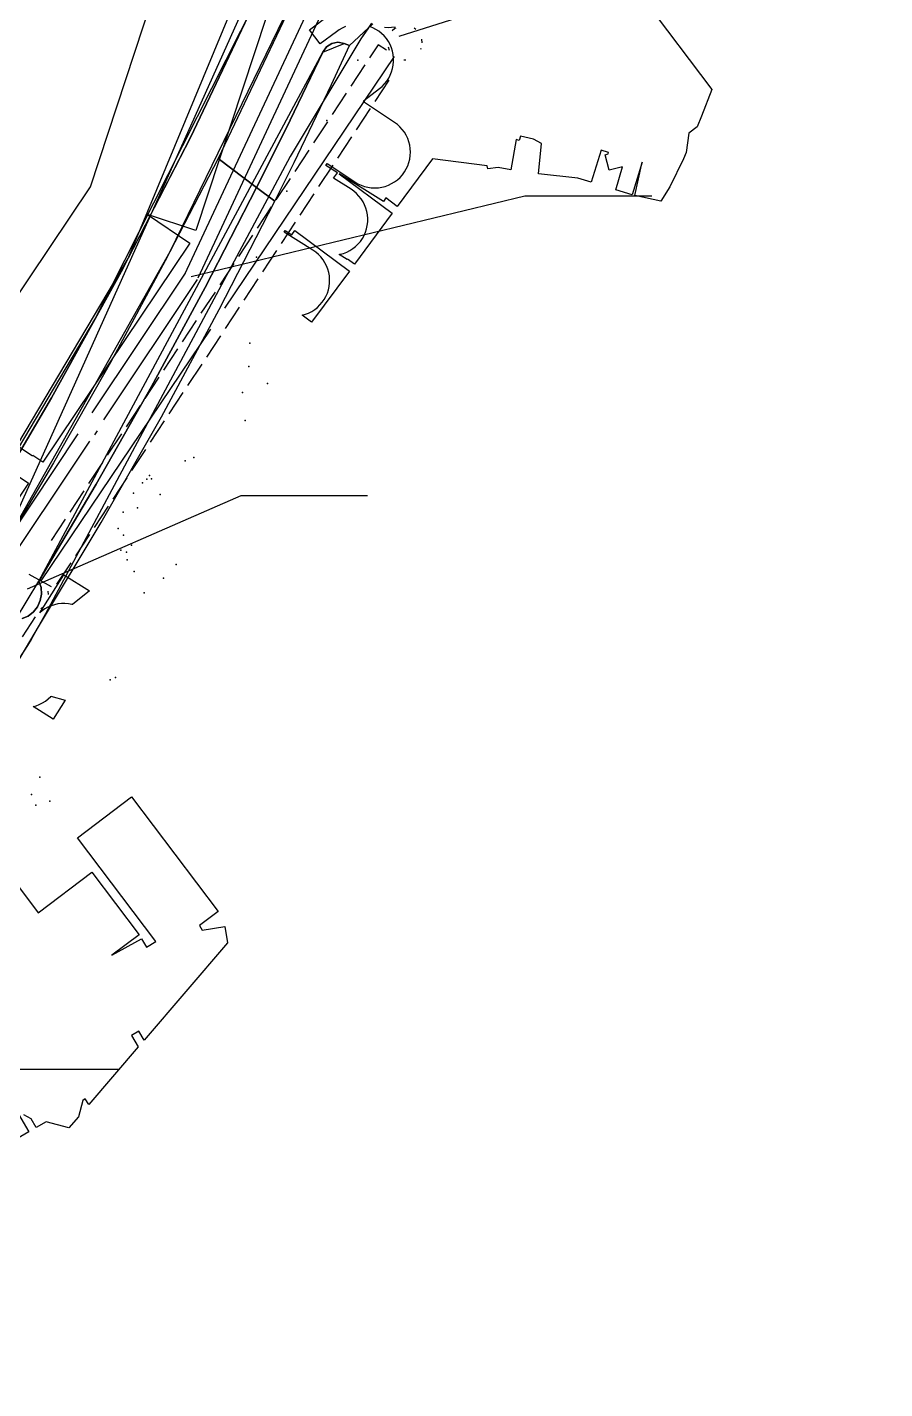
# Model space of a CAD drawing. Header units: metres. Extents: x -3782 to -2031, y 18790 to 19846.
# Drawn here: x -2172.5 to -2122.1, y 18887.6 to 18967.6 of the extents above; entities that cross this region are included whole.
import ezdxf

# ---------------------------------------------------------------- set-up
doc = ezdxf.new("R2010")
doc.units = ezdxf.units.M
for name, color, linetype in [('BOUNDARY', 7, 'Continuous'), ('CURB', 7, 'Continuous'), ('ELECTR_CABLE', 7, 'Continuous'), ('GRASS', 7, 'Continuous'), ('GROUND', 7, 'Continuous'), ('ROAD', 7, 'Continuous'), ('SEWER', 7, 'Continuous'), ('SIDEWALK_PATH', 7, 'Continuous'), ('TREE', 7, 'Continuous'), ('WATER_PIPELINE', 7, 'Continuous')]:
    doc.layers.add(name, color=color, linetype=linetype)

msp = doc.modelspace()

# ---------------------------------------------------------------- linework, layer by layer
at = {"layer": 'BOUNDARY'}
msp.add_lwpolyline([(-2152.285, 18967.89), (-2152.91, 18966.963), (-2157.069, 18960.054), (-2171.468, 18933.161), (-2172.317, 18931.653), (-2172.527, 18931.3), (-2173.473, 18929.85)], dxfattribs=at)
at = {"layer": 'CURB'}
for points in [[(-2166.608, 18954.059), (-2142.045, 19013.167), (-2124.015, 19069.583)], [(-2174.459, 18936.192), (-2140.137, 19012.567), (-2122.098, 19069.01)], [(-2173.24, 18932.816), (-2171.853, 18935.09), (-2155.157, 18966.188), (-2153.907, 18966.699), (-2153.577, 18966.578)], [(-2227.673, 18887.608), (-2218.29, 18893.172), (-2182.39, 18927.538), (-2166.608, 18954.059)]]:
    msp.add_lwpolyline(points, dxfattribs=at)
at = {"layer": 'ELECTR_CABLE'}
for points in [[(-2153.817, 18967.68), (-2154.007, 18967.6), (-2154.188, 18967.501), (-2154.358, 18967.385), (-2155.304, 18966.669), (-2155.934, 18967.501), (-2153.543, 18969.31)], [(-2136.218, 18969.199), (-2132.277, 18963.989), (-2132.878, 18962.417), (-2133.13, 18961.8), (-2133.631, 18961.421), (-2133.786, 18960.279), (-2133.947, 18959.908), (-2134.749, 18958.273), (-2135.268, 18957.421), (-2136.805, 18957.76), (-2136.375, 18959.713), (-2136.96, 18957.801), (-2137.928, 18958.097), (-2137.518, 18959.438), (-2138.319, 18959.245), (-2138.538, 18960.153), (-2138.36, 18960.196), (-2138.357, 18960.283), (-2138.785, 18960.425), (-2139.363, 18958.535), (-2140.147, 18958.775), (-2142.472, 18959.021), (-2142.283, 18960.806), (-2142.752, 18961.061), (-2143.518, 18961.238), (-2143.611, 18960.99), (-2143.776, 18961.051), (-2144.092, 18959.267), (-2144.845, 18959.4), (-2145.454, 18959.314), (-2145.48, 18959.495), (-2148.694, 18959.914), (-2150.773, 18957.11), (-2151.454, 18957.616), (-2151.592, 18957.396), (-2154.195, 18959.025), (-2151.071, 18956.709), (-2153.295, 18953.709), (-2153.708, 18954.015), (-2153.72, 18953.996), (-2154.187, 18954.288), (-2154.138, 18954.297), (-2153.94, 18954.353), (-2153.748, 18954.428), (-2153.565, 18954.522), (-2153.391, 18954.633), (-2153.229, 18954.761), (-2153.081, 18954.904), (-2152.947, 18955.06), (-2152.829, 18955.23), (-2152.729, 18955.409), (-2152.646, 18955.598), (-2152.583, 18955.794), (-2152.539, 18955.996), (-2152.514, 18956.2), (-2152.51, 18956.406), (-2152.527, 18956.612), (-2152.563, 18956.815), (-2152.619, 18957.013), (-2152.694, 18957.205), (-2152.788, 18957.388), (-2152.899, 18957.562), (-2153.027, 18957.724), (-2153.17, 18957.872), (-2153.327, 18958.006), (-2153.496, 18958.124), (-2154.524, 18958.767), (-2154.289, 18959.084), (-2154.982, 18959.518), (-2154.903, 18959.644), (-2153.263, 18958.552), (-2153.086, 18958.447), (-2152.899, 18958.359), (-2152.705, 18958.29), (-2152.505, 18958.24), (-2152.301, 18958.21), (-2152.095, 18958.201), (-2151.889, 18958.211), (-2151.686, 18958.242), (-2151.486, 18958.292), (-2151.292, 18958.362), (-2151.106, 18958.451), (-2150.929, 18958.557), (-2150.764, 18958.68), (-2150.611, 18958.819), (-2150.473, 18958.972), (-2150.351, 18959.137), (-2150.245, 18959.314), (-2150.158, 18959.501), (-2150.088, 18959.695), (-2150.039, 18959.895), (-2150.009, 18960.099), (-2149.999, 18960.305), (-2150.01, 18960.511), (-2150.04, 18960.714), (-2150.091, 18960.914), (-2150.161, 18961.108), (-2150.249, 18961.294), (-2150.355, 18961.471), (-2150.478, 18961.636), (-2150.617, 18961.788), (-2150.77, 18961.927), (-2150.936, 18962.049), (-2152.696, 18963.22), (-2152.771, 18963.319), (-2151.824, 18964.035), (-2151.666, 18964.167), (-2151.522, 18964.314), (-2151.392, 18964.475), (-2151.279, 18964.647), (-2151.184, 18964.83), (-2151.107, 18965.021), (-2151.049, 18965.219), (-2151.011, 18965.421), (-2150.993, 18965.627), (-2150.994, 18965.833), (-2151.017, 18966.038), (-2151.059, 18966.239), (-2151.12, 18966.436), (-2151.201, 18966.626), (-2151.3, 18966.806), (-2151.416, 18966.977), (-2151.548, 18967.135), (-2151.695, 18967.279), (-2151.856, 18967.408), (-2152.028, 18967.521), (-2152.211, 18967.617), (-2152.402, 18967.694)], [(-2151.523, 18967.659), (-2151.317, 18967.64), (-2151.111, 18967.642), (-2150.906, 18967.665)], [(-2173.357, 18917.518), (-2171.892, 18915.581), (-2168.739, 18917.967), (-2165.966, 18914.302), (-2167.561, 18913.095), (-2165.811, 18914.063), (-2165.533, 18913.559), (-2164.976, 18913.894), (-2169.589, 18919.991), (-2166.399, 18922.405), (-2161.303, 18915.669), (-2162.407, 18914.834), (-2162.248, 18914.569), (-2160.925, 18914.787), (-2160.767, 18913.825), (-2165.67, 18908.103), (-2165.979, 18908.626), (-2166.408, 18908.368), (-2166.014, 18907.701), (-2168.92, 18904.311), (-2169.132, 18904.648), (-2169.278, 18904.562), (-2169.529, 18903.6), (-2170.089, 18902.946), (-2171.435, 18903.298), (-2172.02, 18902.957), (-2172.32, 18903.472), (-2172.735, 18903.713)], [(-2173.665, 18904.783), (-2172.451, 18902.705), (-2173.961, 18901.824)]]:
    msp.add_lwpolyline(points, dxfattribs=at)
for points in [[(-2153.592, 18953.307), (-2155.816, 18950.307), (-2156.37, 18950.717), (-2156.183, 18950.77), (-2155.991, 18950.845), (-2155.807, 18950.939), (-2155.634, 18951.05), (-2155.472, 18951.178), (-2155.324, 18951.321), (-2155.19, 18951.477), (-2155.072, 18951.647), (-2154.971, 18951.826), (-2154.889, 18952.015), (-2154.825, 18952.211), (-2154.781, 18952.413), (-2154.757, 18952.617), (-2154.753, 18952.823), (-2154.769, 18953.029), (-2154.805, 18953.232), (-2154.861, 18953.43), (-2154.937, 18953.622), (-2155.03, 18953.805), (-2155.141, 18953.979), (-2155.269, 18954.141), (-2155.412, 18954.289), (-2155.569, 18954.423), (-2155.738, 18954.541), (-2157.433, 18955.602), (-2157.375, 18955.695), (-2156.984, 18955.449), (-2156.806, 18955.689)], [(-2170.38, 18935.464), (-2168.874, 18934.51), (-2169.87, 18933.706), (-2169.915, 18933.719), (-2170.118, 18933.755), (-2170.324, 18933.772), (-2170.53, 18933.768), (-2170.734, 18933.744), (-2170.936, 18933.7), (-2171.132, 18933.636), (-2171.321, 18933.554), (-2171.5, 18933.453), (-2171.67, 18933.335), (-2171.797, 18933.227)], [(-2172.193, 18927.709), (-2172.023, 18927.756), (-2171.83, 18927.83), (-2171.646, 18927.922), (-2171.472, 18928.033), (-2171.31, 18928.159), (-2171.16, 18928.301), (-2171.144, 18928.32), (-2170.319, 18928.085), (-2171.026, 18926.97)]]:
    msp.add_lwpolyline(points, close=True, dxfattribs=at)
at = {"layer": 'GRASS'}
for points in [[(-2174.459, 18936.192), (-2164.13, 18954.468), (-2154.951, 18973.325)], [(-2158.295, 18970.81), (-2168.534, 18950.57), (-2180.138, 18931.049)], [(-2173.412, 18929.806), (-2171.876, 18932.398), (-2168.194, 18938.535), (-2164.649, 18944.752), (-2161.242, 18951.045), (-2157.974, 18957.412), (-2159.047, 18958.223), (-2162.082, 18952.349), (-2165.228, 18946.534), (-2168.486, 18940.78), (-2171.853, 18935.09), (-2171.731, 18934.713), (-2171.704, 18934.325), (-2171.773, 18933.941), (-2171.936, 18933.58), (-2172.182, 18933.271), (-2172.492, 18933.034), (-2172.849, 18932.88)]]:
    msp.add_lwpolyline(points, dxfattribs=at)
msp.add_lwpolyline([(-2153.577, 18966.578), (-2153.907, 18966.699), (-2154.277, 18966.761), (-2154.631, 18966.687), (-2154.937, 18966.491), (-2155.157, 18966.188), (-2156.11, 18964.188), (-2157.077, 18962.193), (-2158.056, 18960.205), (-2159.047, 18958.223), (-2157.974, 18957.412), (-2156.848, 18959.691), (-2155.74, 18961.978), (-2154.649, 18964.274)], close=True, dxfattribs=at)
at = {"layer": 'GROUND'}
for points in [[(-2175.516, 18938.39), (-2171.107, 18945.86), (-2166.915, 18953.453), (-2162.941, 18961.165), (-2156.915, 18973.834)], [(-2155.206, 18972.758), (-2161.318, 18959.939), (-2164.426, 18953.905), (-2167.653, 18947.935), (-2170.997, 18942.03), (-2174.459, 18936.192)], [(-2172.849, 18932.88), (-2172.492, 18933.034), (-2172.182, 18933.271), (-2171.936, 18933.58), (-2171.773, 18933.941), (-2171.704, 18934.325), (-2171.731, 18934.713), (-2171.853, 18935.09), (-2168.486, 18940.78), (-2165.228, 18946.534), (-2162.082, 18952.349), (-2159.047, 18958.223), (-2158.056, 18960.205), (-2157.077, 18962.193), (-2156.11, 18964.188), (-2155.157, 18966.188), (-2154.937, 18966.491), (-2154.631, 18966.687), (-2154.277, 18966.761), (-2153.907, 18966.699), (-2153.577, 18966.578), (-2152.477, 18967.605), (-2152.91, 18966.963), (-2157.069, 18960.054), (-2171.468, 18933.161), (-2172.317, 18931.653), (-2172.527, 18931.3), (-2173.473, 18929.85)]]:
    msp.add_lwpolyline(points, dxfattribs=at)
at = {"layer": 'ROAD'}
msp.add_lwpolyline([(-2156.915, 18973.834), (-2162.941, 18961.165), (-2166.915, 18953.454), (-2166.915, 18953.453), (-2171.107, 18945.86), (-2175.516, 18938.391)], dxfattribs=at)
at = {"layer": 'SEWER'}
for points in [[(-2150.664, 18967.118), (-2135.525, 18971.919)], [(-2156.041, 18968.62), (-2163.29, 18953.111)], [(-2155.294, 18968.331), (-2162.51, 18952.889)], [(-2150.914, 18967.563), (-2151.066, 18967.431)], [(-2150.866, 18967.59), (-2150.914, 18967.563)], [(-2149.683, 18967.51), (-2149.776, 18967.585)], [(-2149.315, 18966.735), (-2149.335, 18966.936)], [(-2151.894, 18966.614), (-2152.4, 18965.848)], [(-2151.403, 18966.301), (-2151.894, 18966.614)], [(-2151.31, 18966.488), (-2151.247, 18966.307)], [(-2149.392, 18966.36), (-2149.367, 18966.417)], [(-2160.91, 18951.136), (-2150.94, 18965.933)], [(-2152.675, 18965.431), (-2153.502, 18964.179)], [(-2150.396, 18965.729), (-2150.27, 18965.724)], [(-2152.077, 18963.287), (-2151.252, 18964.539)], [(-2153.778, 18963.762), (-2154.605, 18962.51)], [(-2153.178, 18961.617), (-2152.352, 18962.87)], [(-2154.88, 18962.093), (-2155.707, 18960.842)], [(-2154.279, 18959.947), (-2153.453, 18961.2)], [(-2155.983, 18960.425), (-2156.809, 18959.173)], [(-2155.38, 18958.278), (-2154.554, 18959.53)], [(-2157.085, 18958.756), (-2157.912, 18957.504)], [(-2162.9, 18953), (-2143.28, 18957.731)], [(-2156.48, 18956.608), (-2155.655, 18957.86)], [(-2143.28, 18957.731), (-2135.81, 18957.731)], [(-2158.187, 18957.087), (-2159.014, 18955.835)], [(-2157.581, 18954.938), (-2156.756, 18956.19)], [(-2159.29, 18955.418), (-2160.116, 18954.167)], [(-2158.682, 18953.268), (-2157.856, 18954.521)], [(-2160.392, 18953.749), (-2161.219, 18952.498)], [(-2163.261, 18953.18), (-2168.734, 18944.984)], [(-2162.539, 18952.82), (-2168.053, 18944.563)], [(-2159.783, 18951.598), (-2158.957, 18952.851)], [(-2161.494, 18952.081), (-2162.321, 18950.829)], [(-2160.883, 18949.929), (-2160.058, 18951.181)], [(-2162.597, 18950.412), (-2163.424, 18949.16)], [(-2171.718, 18935.095), (-2161.748, 18949.892)], [(-2161.984, 18948.259), (-2161.159, 18949.511)], [(-2163.699, 18948.743), (-2164.526, 18947.492)], [(-2163.085, 18946.589), (-2162.259, 18947.841)], [(-2164.801, 18947.074), (-2165.628, 18945.823)], [(-2164.186, 18944.919), (-2163.36, 18946.171)], [(-2165.904, 18945.406), (-2166.731, 18944.154)], [(-2165.287, 18943.249), (-2164.461, 18944.502)], [(-2169.567, 18943.737), (-2175.04, 18935.541)], [(-2168.559, 18943.695), (-2168.405, 18943.926)], [(-2167.006, 18943.737), (-2167.833, 18942.485)], [(-2168.886, 18943.316), (-2174.4, 18935.059)], [(-2166.387, 18941.579), (-2165.562, 18942.832)], [(-2168.109, 18942.068), (-2168.935, 18940.816)], [(-2169.211, 18940.399), (-2170.038, 18939.148)], [(-2167.488, 18939.91), (-2166.663, 18941.162)], [(-2172.522, 18934.638), (-2159.961, 18940.111)], [(-2159.961, 18940.111), (-2152.534, 18940.111)], [(-2168.589, 18938.24), (-2167.763, 18939.492)], [(-2170.313, 18938.731), (-2171.14, 18937.479)], [(-2169.69, 18936.57), (-2168.864, 18937.822)], [(-2170.791, 18934.9), (-2169.965, 18936.153)], [(-2172.447, 18935.501), (-2171.136, 18934.771)], [(-2171.287, 18934.291), (-2171.307, 18934.487)], [(-2171.741, 18933.467), (-2171.647, 18933.541)], [(-2172.829, 18931.819), (-2172.064, 18932.985)], [(-2174.148, 18906.386), (-2167.142, 18906.386)]]:
    msp.add_lwpolyline(points, dxfattribs=at)
at = {"layer": 'SIDEWALK_PATH'}
for points in [[(-2155.206, 18972.758), (-2161.318, 18959.939), (-2159.047, 18958.223), (-2158.056, 18960.205), (-2157.077, 18962.193), (-2156.11, 18964.188), (-2155.157, 18966.188), (-2154.937, 18966.491), (-2154.631, 18966.687), (-2154.277, 18966.761), (-2153.907, 18966.699), (-2153.577, 18966.578), (-2152.21, 18967.854)], [(-2172.849, 18932.88), (-2172.492, 18933.034), (-2172.182, 18933.271), (-2171.936, 18933.58), (-2171.773, 18933.941), (-2171.704, 18934.325), (-2171.731, 18934.713), (-2171.853, 18935.09), (-2168.486, 18940.78), (-2165.228, 18946.534), (-2162.082, 18952.349), (-2159.047, 18958.223), (-2161.318, 18959.939), (-2164.426, 18953.905), (-2167.653, 18947.935), (-2170.997, 18942.03), (-2174.459, 18936.192)]]:
    msp.add_lwpolyline(points, dxfattribs=at)
at = {"layer": 'TREE'}
for p in [(-2153.091, 18965.71), (-2154.911, 18962.172), (-2157.273, 18958.01), (-2159.046, 18954.134), (-2159.449, 18949.081), (-2159.516, 18947.703), (-2159.883, 18946.17), (-2158.405, 18946.698), (-2159.715, 18944.536), (-2163.26, 18942.166), (-2162.747, 18942.359), (-2165.349, 18941.29), (-2165.753, 18940.866), (-2165.509, 18941.073), (-2165.239, 18941.102), (-2166.3, 18940.264), (-2164.724, 18940.178), (-2166.901, 18939.144), (-2166.052, 18939.395), (-2167.195, 18938.17), (-2166.876, 18937.785), (-2166.412, 18937.208), (-2167.034, 18936.905), (-2166.709, 18936.782), (-2166.666, 18936.329), (-2166.258, 18935.646), (-2163.788, 18936.058), (-2164.531, 18935.266), (-2165.672, 18934.395), (-2167.657, 18929.29), (-2167.353, 18929.424), (-2171.792, 18923.557), (-2172.294, 18922.534), (-2171.21, 18922.149), (-2172.027, 18921.91)]:
    msp.add_point(p, dxfattribs=at)
at = {"layer": 'WATER_PIPELINE'}
for points in [[(-2177.217, 18945.781), (-2168.823, 18958.273), (-2162.081, 18978.752)], [(-2155.732, 18976.611), (-2162.619, 18955.695), (-2165.468, 18956.633), (-2162.978, 18954.96), (-2171.629, 18942.084), (-2172.21, 18942.474), (-2172.236, 18942.434), (-2174.023, 18943.635)], [(-2174.833, 18942.429), (-2172.465, 18940.839), (-2181.116, 18927.963)]]:
    msp.add_lwpolyline(points, dxfattribs=at)

doc.saveas('drawing.dxf')
